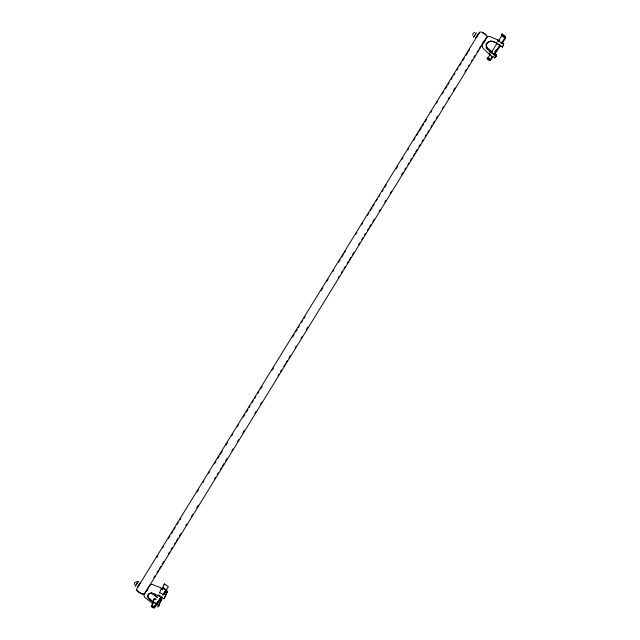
<?xml version="1.0" encoding="UTF-8"?>
<svg xmlns="http://www.w3.org/2000/svg" width="640" height="640" viewBox="0 0 640 640"><rect width="100%" height="100%" fill="white"/><g stroke="black" fill="none" stroke-linecap="round" stroke-linejoin="round"><path stroke-width="0.96" d="M486.208 45.952L486.256 43.464M486.32 44.672L486.28 47.296L487.496 49.424M157.904 606.576L157.816 607L159.296 605.256L152.464 601.304L148.208 597.264L147.92 595.192L149.352 593.16M505.44 37.592L505.472 36.344L502.056 33.936L501.744 35.368L504.968 37.992M138.288 585.936L138.104 586.424L139.408 584.096M475.792 37.616L475.504 38.4L478.288 33.904M473.824 36.296L473.528 37.08L474.464 35.92M473.672 36.848L473.944 36.144M140.352 582.616L137.376 587.44M159.08 605.76L149.472 599.616L147.984 597.76L147.696 595.688L148.192 594.544L151.32 593.008L153.816 593.456L164.048 598.792L164.264 598.296M158.64 604.872L161.752 599.52L160.064 598.536M158.672 605.272L161.752 599.52M165.664 590.744L163.96 594.704L159.648 592.56L159.36 593.08M157.104 604.128L158.144 601.728M159.648 592.56L161.376 588.608L162.696 589.264M162.608 595.216L166.04 590.392L162.48 587.976L164.384 583.912L168.344 586.632L166.52 589.6M152.784 601.96L154.576 598.32L156.144 599.368M152.824 602.304L154.576 598.32M162.128 597.208L154.688 607.656A1.144 0.88 21.9 0 1 153.184 607.816L151.224 606.68L152.808 603.056M145.912 590.992L144 595.192L144.408 596.944L152.048 603.16M486.328 44.792L488.104 42.056M164.648 597.744L167.592 591.104L166.696 592.584M475.712 34.064L476.312 32.576M503.192 45.752L503.768 43.208L503.304 43.752M161.376 588.608L161.08 589.128L162.4 589.784M164.048 598.792L167.08 592.032M137.744 582.536L135.224 586.192M499.376 40.808L498.136 40.128L497.872 41.696M501.896 43.92L502.144 42.336M487.016 43.344L488.112 42.176L490.44 41.184L492.896 41.504L496.104 42.856L502.424 47.088L503.544 44.856L503.392 43.872M477.672 35.184L476.312 37.064M479.552 32.28L136.424 589.456A4.624 1.216 31.5 0 0 140.144 593.024A4.624 1.216 31.5 0 0 144.392 594.072L486.88 37.192A4.432 1.688 31.7 0 0 483.464 32.928A4.432 1.688 31.7 0 0 479.432 33.216M156.824 557.424L157.864 555.72M162.584 548.064L163.632 546.36M168.344 538.704L169.912 536.152M171.488 533.6L173.056 531.048M174.104 529.352L175.152 527.648M177.248 524.248L178.296 522.544M179.864 519.992L180.912 518.296M197.152 491.92L198.728 489.368M202.912 482.568L203.96 480.864M208.68 473.208L209.728 471.504M214.44 463.856L216.008 461.304M217.584 458.752L219.152 456.2M220.2 454.496L222.296 451.096M225.96 445.136L227.536 442.584M231.72 435.784L232.768 434.08M237.488 426.424L238.536 424.72M243.248 417.064L244.816 414.52M246.392 411.968L247.96 409.416M249.008 407.712L250.056 406.008M252.152 402.608L253.2 400.904M254.768 398.352L255.816 396.656M257.912 393.248L258.96 391.552M260.536 389L262.104 386.448M272.056 370.28L273.624 367.728M292.488 337.112L294.056 334.56M295.624 332.008L297.2 329.456M298.248 327.752L299.296 326.048M301.392 322.648L302.44 320.944M304.008 318.392L305.056 316.696M321.296 290.328L322.864 287.776M327.056 280.968L328.104 279.264M332.816 271.608L333.864 269.912M338.576 262.256L340.152 259.704M341.72 257.152L343.296 254.6M344.344 252.896L345.392 251.2M355.864 234.184L356.912 232.48M361.624 224.824L362.672 223.128M367.392 215.472L368.96 212.92M370.528 210.368L372.104 207.816M373.152 206.112L374.2 204.416M376.296 201.008L377.344 199.312M378.912 196.76L379.96 195.056M382.056 191.656L383.104 189.952M384.672 187.4L386.248 184.848M396.2 168.688L397.768 166.136M401.96 159.328L403.008 157.624M407.72 149.976L408.768 148.272M413.48 140.616L415.056 138.064M416.624 135.512L418.2 132.96M419.248 131.256L421.344 127.856M422.384 126.152L423.432 124.456M425.008 121.904L426.576 119.352M430.768 112.544L431.816 110.84M436.528 103.184L437.576 101.488M442.296 93.832L443.864 91.28M445.432 88.728L447.008 86.176M448.056 84.472L449.104 82.776M451.2 79.368L452.248 77.672M453.816 75.12L454.864 73.416M456.96 70.016L458.008 68.312M459.576 65.76L461.152 63.208M462.72 60.656L464.296 58.104M465.864 55.552L467.432 53M468.48 51.296L469.528 49.6M153.848 577.608L154.896 575.904M156.992 572.496L158.04 570.792M159.08 569.088L160.656 566.536M162.224 563.984L163.8 561.424M168.512 553.76L169.56 552.056M171.128 549.504L172.176 547.8M174.272 544.392L175.32 542.696M176.368 540.992L177.936 538.432M179.512 535.88L181.08 533.328M185.792 525.664L186.84 523.96M191.56 516.296L192.6 514.592M196.792 507.776L198.368 505.224M214.6 478.824L215.648 477.128M217.224 474.568L218.264 472.864M220.36 469.464L221.408 467.76M222.456 466.056L224.032 463.504M225.6 460.944L227.168 458.392M231.888 450.728L232.936 449.024M237.648 441.36L238.696 439.656M242.88 432.848L244.456 430.288M254.928 413.256L255.976 411.56M260.168 404.744L261.736 402.192M277.976 375.792L279.024 374.088M280.592 371.536L281.64 369.832M283.736 366.424L284.784 364.72M285.832 363.016L287.4 360.464M288.976 357.912L290.544 355.352M295.256 347.696L296.304 345.992M301.024 338.328L302.064 336.624M306.256 329.808L307.832 327.256M338.208 277.864L339.256 276.16M341.352 272.76L342.4 271.056M343.968 268.496L345.016 266.8M347.112 263.392L348.16 261.688M349.208 259.984L350.776 257.432M352.344 254.872L353.92 252.32M358.632 244.656L359.68 242.952M361.776 239.544L362.824 237.848M364.392 235.288L365.44 233.584M367.536 230.184L368.584 228.48M369.632 226.776L371.2 224.224M372.776 221.664L374.344 219.112M379.056 211.448L380.104 209.744M384.824 202.08L385.864 200.376M390.056 193.568L391.632 191.008M401.584 174.832L403.152 172.28M404.72 169.72L405.768 168.016M407.864 164.616L408.912 162.912M410.48 160.352L411.528 158.656M413.624 155.248L414.672 153.544M415.72 151.84L417.296 149.288M418.864 146.728L420.432 144.176M422.008 141.624L423.056 139.92M425.152 136.512L426.2 134.808M427.768 132.256L428.816 130.552M430.912 127.144L431.96 125.44M433.008 123.736L434.576 121.184M436.144 118.632L437.72 116.08M442.432 108.416L443.48 106.712M448.192 99.048L449.24 97.344M453.432 90.528L455 87.976M464.952 71.8L466.528 69.24M468.096 66.688L469.144 64.984M471.24 61.576L472.288 59.872M473.856 57.32L474.904 55.616M477 52.208L478.048 50.512M479.096 48.808L480.664 46.248M482.24 43.696L483.808 41.144M487.848 58.16L490.384 54.048M491.4 52.4L496.992 43.352M498.52 40.888L502.072 35.128M474.4 36.056L475.784 33.984M501.744 35.368L502.056 33.936M489.48 58.912L487.672 57.704L487.248 58.328L487.304 59.224L489.12 60.44A1.136 1.088 -46.4 0 0 490.664 60.104L492.872 56.888M487.304 59.224L487.672 57.704M494.952 51.728L496.6 49.328M492.256 56.352L490.056 59.704L487.728 58.608M493.376 54.88L499.984 45.096M501.088 43.496L504.952 37.864L502.192 35.464M494.528 54.48L500.608 45.64M502.264 43.224L505.784 37.696L502.184 34.728M147.528 588.688L150.216 584.84L151.904 584.32L161.328 587.984M164.032 584.408L164.384 583.912M162.48 587.976L162.832 587.48L166.808 590.208L163.84 594.8M151.224 606.68L151.56 606.192L154.032 607.28L161.464 596.824M155.424 605.104L153.776 606.768L152.264 605.312A5.584 3.952 37 0 1 152.952 603.728L153.416 603.608M156.56 603.496L161.136 597.072M163.424 593.856L166.28 589.84M493.328 56.392L492.848 56.984L489.28 54.136L489.216 53.168M495.128 55.704L496.08 54.52L495.136 55.824M489.944 51.728L496.232 55.928L494.776 57.584M496.232 55.928L494.304 58.176L494.2 57.12M137.52 582.16L138.208 581.376L135.368 585.984M137.432 582.352L138.048 581.64M158.488 606.168L159.296 605.256M488.88 41.728L490.432 41.072L492.888 41.384L496.088 42.744L502.424 47.088M474.608 32.472L473.064 33.336L472.808 35.16M490.048 59.56L487.944 58.504A5.352 0.72 34.5 0 1 487.92 58.112L489.488 59.048M137.056 581.536L134.488 582.712L134.408 584.528M497.896 39.96L489.776 36.496L487.344 36.672L481.992 44.56L482.784 47.84L489.072 54M502.28 43.256L498.256 41.032L498.136 40.128M158.264 594.816L159.976 595.808M157.52 597.064L152.232 593.416M157.304 597.56L151.032 592.68M489.84 50.352L492.184 51.92M492.192 52.04L487.4 47.944M494.536 53.6L496.096 54.648M496.248 56.048L489.952 51.848L486.272 47.176M154.184 598.776L155.744 599.816M486.2 45.832L487.408 48.064M482.544 32.736A3.88 1.472 31.7 0 1 485.768 34.896M143.896 593.784A4.048 1.064 31.5 0 1 140.176 592.872A4.048 1.064 31.5 0 1 136.912 589.744M485.4 39.992L483.944 42.168L485.4 39.992M146.568 590.736L146.4 591.232L147.8 588.936L146.568 590.736"/></g></svg>
